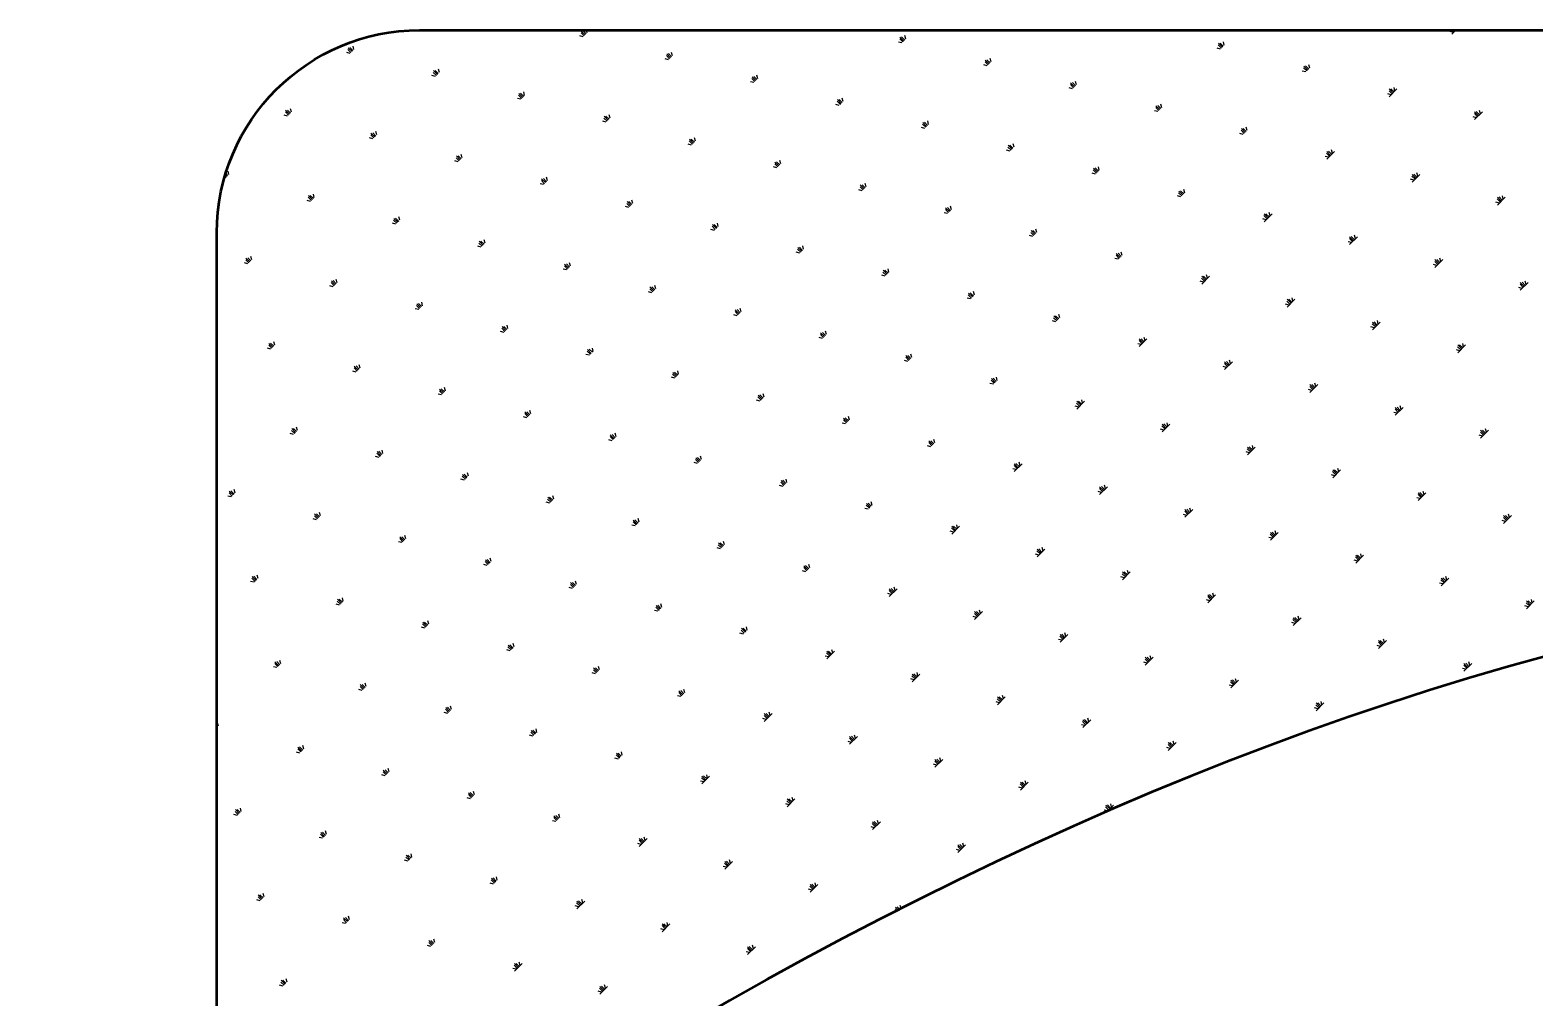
# Model space of a CAD drawing. Extents: x 54907 to 703237, y -798661 to -546661.
# Drawn here: x 248699 to 250308, y -549851 to -548815 of the extents above; entities that cross this region are included whole.
import ezdxf

# ---------------------------------------------------------------- set-up
doc = ezdxf.new("R2010")
doc.units = 0
doc.header["$LTSCALE"] = 1000
doc.header["$MEASUREMENT"] = 0
doc.layers.add('PUB_TITLE', color=4, linetype='Continuous')

msp = doc.modelspace()

# ---------------------------------------------------------------- linework, layer by layer
at = {"layer": 'PUB_TITLE', "color": 4}
for p, q in [((249290.1, -548822.7), (249286.4, -548821.7)), ((249291.1, -548821.7), (249287.8, -548818.3)), ((249292.2, -548820.6), (249288, -548816.5)), ((249293.2, -548819.6), (249289.9, -548816.2)), ((249294.3, -548818.5), (249293.4, -548815.5)), ((249632.8, -548827.2), (249628.7, -548823)), ((249633.9, -548826.1), (249630.5, -548822.8)), ((249634.9, -548825.1), (249633.9, -548821.4)), ((250220.8, -548817.9), (250217.1, -548816.9)), ((250218.7, -548820), (250223.2, -548815.5)), ((250221.8, -548816.9), (250220.5, -548815.5)), ((250222.9, -548815.8), (250222.5, -548815.5)), ((249041.7, -548839.6), (249038.4, -548836.2)), ((249042.8, -548838.5), (249038.6, -548834.4)), ((249043.8, -548837.5), (249040.5, -548834.1)), ((249044.9, -548836.4), (249043.9, -548832.8)), ((249385.5, -548843), (249384.6, -548839.3)), ((249630.7, -548829.3), (249627.1, -548828.3)), ((249631.8, -548828.2), (249628.5, -548824.9)), ((249971.4, -548835.8), (249967.8, -548834.8)), ((249972.5, -548834.8), (249969.1, -548831.4)), ((249973.5, -548833.7), (249969.3, -548829.6)), ((249974.5, -548832.7), (249971.2, -548829.4)), ((249975.6, -548831.6), (249974.6, -548828)), ((249040.7, -548840.6), (249037.1, -548839.6)), ((249381.4, -548847.2), (249377.7, -548846.2)), ((249382.4, -548846.1), (249379.1, -548842.8)), ((249383.5, -548845.1), (249379.3, -548840.9)), ((249384.5, -548844), (249381.2, -548840.7)), ((249722, -548853.7), (249718.4, -548852.8)), ((249723.1, -548852.7), (249719.7, -548849.3)), ((249724.1, -548851.6), (249719.9, -548847.5)), ((249725.2, -548850.6), (249721.8, -548847.3)), ((249726.2, -548849.6), (249725.2, -548845.9)), ((250064.8, -548858.2), (250060.6, -548854)), ((250065.8, -548857.2), (250062.5, -548853.8)), ((250066.9, -548856.1), (250065.9, -548852.5)), ((249132, -548865.1), (249128.3, -548864.1)), ((249133, -548864), (249129.7, -548860.7)), ((249134.1, -548863), (249129.9, -548858.8)), ((249135.1, -548861.9), (249131.8, -548858.6)), ((249136.2, -548860.9), (249135.2, -548857.3)), ((249472.6, -548871.6), (249469, -548870.7)), ((249473.7, -548870.6), (249470.3, -548867.2)), ((249474.7, -548869.5), (249470.6, -548865.4)), ((249475.8, -548868.5), (249472.4, -548865.2)), ((249476.8, -548867.5), (249475.8, -548863.8)), ((249816.4, -548875.1), (249813.1, -548871.7)), ((249817.5, -548874), (249816.5, -548870.4)), ((250062.7, -548860.3), (250059, -548859.3)), ((250063.7, -548859.2), (250060.4, -548855.9)), ((249224.3, -548888.5), (249221, -548885.2)), ((249225.4, -548887.5), (249221.2, -548883.3)), ((249226.4, -548886.4), (249223.1, -548883.1)), ((249227.4, -548885.4), (249226.5, -548881.7)), ((249813.3, -548878.2), (249809.7, -548877.2)), ((249814.4, -548877.1), (249811, -548873.8)), ((249815.4, -548876.1), (249811.2, -548871.9)), ((250154, -548884.7), (250150.3, -548883.8)), ((250155, -548883.7), (250151.7, -548880.4)), ((250156.1, -548882.7), (250151.9, -548878.5)), ((250151.9, -548886.8), (250160.2, -548878.5)), ((250157.1, -548881.6), (250153.8, -548878.3)), ((250158.1, -548880.6), (250157.2, -548876.9)), ((248974.9, -548906.4), (248971.6, -548903.1)), ((248976, -548905.4), (248971.8, -548901.2)), ((248977, -548904.3), (248973.7, -548901)), ((248978.1, -548903.3), (248977.1, -548899.6)), ((249223.3, -548889.5), (249219.6, -548888.6)), ((249563.9, -548896.1), (249560.3, -548895.1)), ((249565, -548895), (249561.6, -548891.7)), ((249566, -548894), (249561.8, -548889.8)), ((249567.1, -548893), (249563.7, -548889.6)), ((249568.1, -548891.9), (249567.1, -548888.3)), ((249904.6, -548902.6), (249900.9, -548901.7)), ((249905.6, -548901.6), (249902.3, -548898.3)), ((249906.7, -548900.6), (249902.5, -548896.4)), ((249907.7, -548899.5), (249904.4, -548896.2)), ((249908.8, -548898.5), (249907.8, -548894.8)), ((250247.3, -548907.1), (250243.2, -548902.9)), ((250243.2, -548911.3), (250251.5, -548902.9)), ((250248.4, -548906.1), (250245, -548902.7)), ((250249.4, -548905), (250248.4, -548901.4)), ((248973.9, -548907.4), (248970.2, -548906.5)), ((249314.5, -548914), (249310.9, -548913)), ((249315.6, -548913), (249312.2, -548909.6)), ((249316.6, -548911.9), (249312.5, -548907.7)), ((249317.7, -548910.9), (249314.3, -548907.5)), ((249318.7, -548909.8), (249317.7, -548906.2)), ((249655.2, -548920.6), (249651.6, -548919.6)), ((249656.3, -548919.5), (249652.9, -548916.2)), ((249657.3, -548918.5), (249653.1, -548914.3)), ((249658.3, -548917.4), (249655, -548914.1)), ((249659.4, -548916.4), (249658.4, -548912.7)), ((250000, -548922.9), (249999.1, -548919.3)), ((250245.2, -548909.2), (250241.6, -548908.2)), ((250246.3, -548908.2), (250243, -548904.8)), ((249065.2, -548931.9), (249061.5, -548930.9)), ((249066.2, -548930.9), (249062.9, -548927.5)), ((249067.3, -548929.8), (249063.1, -548925.6)), ((249068.3, -548928.8), (249065, -548925.4)), ((249069.3, -548927.7), (249068.4, -548924.1)), ((249406.9, -548937.4), (249403.5, -548934.1)), ((249407.9, -548936.4), (249403.7, -548932.2)), ((249409, -548935.3), (249405.6, -548932)), ((249410, -548934.3), (249409, -548930.6)), ((249995.9, -548927.1), (249992.2, -548926.1)), ((249996.9, -548926.1), (249993.6, -548922.7)), ((249998, -548925), (249993.8, -548920.8)), ((249999, -548924), (249995.7, -548920.6)), ((249157.5, -548955.3), (249154.1, -548952)), ((249158.5, -548954.3), (249154.4, -548950.1)), ((249159.6, -548953.2), (249156.2, -548949.9)), ((249160.6, -548952.2), (249159.6, -548948.5)), ((249405.8, -548938.5), (249402.2, -548937.5)), ((249746.5, -548945), (249742.8, -548944)), ((249747.5, -548944), (249744.2, -548940.6)), ((249748.6, -548942.9), (249744.4, -548938.7)), ((249749.6, -548941.9), (249746.3, -548938.5)), ((249750.7, -548940.8), (249749.7, -548937.2)), ((250087.1, -548951.6), (250083.5, -548950.6)), ((250088.2, -548950.5), (250084.9, -548947.2)), ((250089.2, -548949.5), (250085.1, -548945.3)), ((250085.1, -548953.7), (250093.4, -548945.3)), ((250090.3, -548948.4), (250086.9, -548945.1)), ((250091.3, -548947.4), (250090.3, -548943.7)), ((248911.2, -548970.1), (248910.3, -548966.4)), ((249156.4, -548956.4), (249152.8, -548955.4)), ((249497.1, -548962.9), (249493.5, -548961.9)), ((249498.1, -548961.9), (249494.8, -548958.5)), ((249499.2, -548960.8), (249495, -548956.7)), ((249500.2, -548959.8), (249496.9, -548956.4)), ((249501.3, -548958.7), (249500.3, -548955.1)), ((249838.8, -548968.4), (249835.5, -548965.1)), ((249839.9, -548967.4), (249835.7, -548963.2)), ((249840.9, -548966.3), (249837.6, -548963)), ((249841.9, -548965.3), (249841, -548961.6)), ((250182.6, -548971.8), (250181.6, -548968.2)), ((248907.1, -548974.3), (248906.2, -548974)), ((248908.1, -548973.2), (248906.8, -548971.9)), ((248909.2, -548972.2), (248907.3, -548970.3)), ((248910.2, -548971.1), (248907.8, -548968.7)), ((249247.7, -548980.8), (249244.1, -548979.8)), ((249248.8, -548979.8), (249245.4, -548976.4)), ((249249.8, -548978.7), (249245.6, -548974.6)), ((249250.9, -548977.7), (249247.5, -548974.3)), ((249251.9, -548976.6), (249250.9, -548973)), ((249589.4, -548986.3), (249586.1, -548983)), ((249590.5, -548985.3), (249586.3, -548981.1)), ((249591.5, -548984.2), (249588.2, -548980.9)), ((249592.6, -548983.2), (249591.6, -548979.5)), ((249837.8, -548969.5), (249834.1, -548968.5)), ((250178.4, -548976), (250174.8, -548975)), ((250179.5, -548975), (250176.1, -548971.6)), ((250180.5, -548973.9), (250176.3, -548969.8)), ((250176.3, -548978.1), (250184.7, -548969.8)), ((250181.6, -548972.9), (250178.2, -548969.5)), ((248998.3, -548998.7), (248994.7, -548997.7)), ((248999.4, -548997.7), (248996, -548994.3)), ((249000.4, -548996.6), (248996.3, -548992.5)), ((249001.5, -548995.6), (248998.1, -548992.3)), ((249002.5, -548994.5), (249001.5, -548990.9)), ((249341.1, -549003.2), (249336.9, -548999)), ((249342.1, -549002.1), (249338.8, -548998.8)), ((249343.2, -549001.1), (249342.2, -548997.5)), ((249588.4, -548987.4), (249584.7, -548986.4)), ((249929, -548993.9), (249925.4, -548992.9)), ((249930.1, -548992.9), (249926.7, -548989.5)), ((249931.1, -548991.8), (249927, -548987.7)), ((249932.2, -548990.8), (249928.8, -548987.5)), ((249933.2, -548989.8), (249932.2, -548986.1)), ((250269.7, -549000.5), (250266.1, -548999.5)), ((250270.8, -548999.4), (250267.4, -548996.1)), ((250271.8, -548998.4), (250267.6, -548994.2)), ((250267.6, -549002.6), (250276, -548994.2)), ((250272.8, -548997.3), (250269.5, -548994)), ((250273.9, -548996.3), (250272.9, -548992.7)), ((249093.8, -549019), (249092.8, -549015.4)), ((249339, -549005.3), (249335.4, -549004.3)), ((249340, -549004.2), (249336.7, -549000.9)), ((249679.7, -549011.8), (249676, -549010.9)), ((249680.7, -549010.8), (249677.4, -549007.4)), ((249681.8, -549009.7), (249677.6, -549005.6)), ((249682.8, -549008.7), (249679.5, -549005.4)), ((249683.8, -549007.7), (249682.9, -549004)), ((250021.4, -549017.3), (250018, -549014)), ((250022.4, -549016.3), (250018.2, -549012.1)), ((250018.2, -549020.5), (250026.6, -549012.1)), ((250023.5, -549015.3), (250020.1, -549011.9)), ((250024.5, -549014.2), (250023.5, -549010.6)), ((249089.6, -549023.2), (249086, -549022.2)), ((249090.7, -549022.1), (249087.3, -549018.8)), ((249091.7, -549021.1), (249087.5, -549016.9)), ((249092.8, -549020.1), (249089.4, -549016.7)), ((249430.3, -549029.7), (249426.6, -549028.8)), ((249431.3, -549028.7), (249428, -549025.4)), ((249432.4, -549027.6), (249428.2, -549023.5)), ((249433.4, -549026.6), (249430.1, -549023.3)), ((249434.5, -549025.6), (249433.5, -549021.9)), ((249772, -549035.2), (249768.6, -549031.9)), ((249773, -549034.2), (249768.9, -549030)), ((249774.1, -549033.2), (249770.7, -549029.8)), ((249775.1, -549032.1), (249774.1, -549028.5)), ((250020.3, -549018.4), (250016.7, -549017.4)), ((249180.9, -549047.6), (249177.3, -549046.7)), ((249181.9, -549046.6), (249178.6, -549043.3)), ((249183, -549045.6), (249178.8, -549041.4)), ((249184, -549044.5), (249180.7, -549041.2)), ((249185.1, -549043.5), (249184.1, -549039.8)), ((249523.7, -549052.1), (249519.5, -549047.9)), ((249524.7, -549051.1), (249521.4, -549047.7)), ((249525.7, -549050), (249524.8, -549046.4)), ((249770.9, -549036.3), (249767.3, -549035.3)), ((250111.6, -549042.8), (250108, -549041.9)), ((250112.7, -549041.8), (250109.3, -549038.5)), ((250113.7, -549040.8), (250109.5, -549036.6)), ((250109.5, -549044.9), (250117.9, -549036.6)), ((250114.7, -549039.7), (250111.4, -549036.4)), ((250115.8, -549038.7), (250114.8, -549035)), ((248931.5, -549065.5), (248927.9, -549064.6)), ((248932.6, -549064.5), (248929.2, -549061.2)), ((248933.6, -549063.5), (248929.4, -549059.3)), ((248934.7, -549062.4), (248931.3, -549059.1)), ((248935.7, -549061.4), (248934.7, -549057.7)), ((249276.4, -549067.9), (249275.4, -549064.3)), ((249521.6, -549054.2), (249517.9, -549053.2)), ((249522.6, -549053.2), (249519.3, -549049.8)), ((249862.2, -549060.7), (249858.6, -549059.8)), ((249863.3, -549059.7), (249859.9, -549056.4)), ((249864.3, -549058.7), (249860.1, -549054.5)), ((249865.4, -549057.6), (249862, -549054.3)), ((249866.4, -549056.6), (249865.4, -549052.9)), ((250203.9, -549066.3), (250200.6, -549062.9)), ((250205, -549065.2), (250200.8, -549061)), ((250200.8, -549069.4), (250209.2, -549061)), ((250206, -549064.2), (250202.7, -549060.8)), ((250207.1, -549063.1), (250206.1, -549059.5)), ((249272.2, -549072.1), (249268.5, -549071.1)), ((249273.2, -549071.1), (249269.9, -549067.7)), ((249274.3, -549070), (249270.1, -549065.8)), ((249275.3, -549069), (249272, -549065.6)), ((249612.8, -549078.7), (249609.2, -549077.7)), ((249613.9, -549077.6), (249610.5, -549074.3)), ((249614.9, -549076.6), (249610.8, -549072.4)), ((249616, -549075.5), (249612.6, -549072.2)), ((249617, -549074.5), (249616, -549070.8)), ((249954.5, -549084.2), (249951.2, -549080.8)), ((249955.6, -549083.1), (249951.4, -549078.9)), ((249951.4, -549087.3), (249959.8, -549078.9)), ((249956.6, -549082.1), (249953.3, -549078.7)), ((249957.7, -549081), (249956.7, -549077.4)), ((250202.9, -549067.3), (250199.2, -549066.3)), ((249022.8, -549090), (249019.1, -549089)), ((249023.8, -549089), (249020.5, -549085.6)), ((249024.9, -549087.9), (249020.7, -549083.7)), ((249025.9, -549086.9), (249022.6, -549083.5)), ((249027, -549085.8), (249026, -549082.2)), ((249363.5, -549096.6), (249359.8, -549095.6)), ((249364.5, -549095.5), (249361.2, -549092.2)), ((249365.6, -549094.5), (249361.4, -549090.3)), ((249366.6, -549093.4), (249363.3, -549090.1)), ((249367.6, -549092.4), (249366.7, -549088.7)), ((249706.2, -549101), (249702, -549096.8)), ((249707.3, -549100), (249703.9, -549096.6)), ((249708.3, -549098.9), (249707.3, -549095.3)), ((249953.5, -549085.2), (249949.9, -549084.2)), ((250294.2, -549091.8), (250290.5, -549090.8)), ((250295.2, -549090.7), (250291.9, -549087.4)), ((250296.3, -549089.7), (250292.1, -549085.5)), ((250292.1, -549093.8), (250300.4, -549085.5)), ((250297.3, -549088.6), (250294, -549085.3)), ((250298.3, -549087.6), (250297.4, -549083.9)), ((249115.1, -549113.4), (249111.8, -549110.1)), ((249116.2, -549112.4), (249112, -549108.2)), ((249117.2, -549111.3), (249113.9, -549108)), ((249118.3, -549110.3), (249117.3, -549106.6)), ((249704.1, -549103.1), (249700.5, -549102.1)), ((249705.2, -549102.1), (249701.8, -549098.7)), ((250044.8, -549109.7), (250041.1, -549108.7)), ((250045.8, -549108.6), (250042.5, -549105.3)), ((250046.9, -549107.6), (250042.7, -549103.4)), ((250042.7, -549111.8), (250051, -549103.4)), ((250047.9, -549106.5), (250044.6, -549103.2)), ((250049, -549105.5), (250048, -549101.8)), ((249114.1, -549114.5), (249110.4, -549113.5)), ((249454.7, -549121), (249451.1, -549120)), ((249455.8, -549120), (249452.4, -549116.6)), ((249456.8, -549118.9), (249452.7, -549114.8)), ((249457.9, -549117.9), (249454.5, -549114.5)), ((249458.9, -549116.8), (249457.9, -549113.2)), ((249795.4, -549127.6), (249791.8, -549126.6)), ((249796.4, -549126.5), (249793.1, -549123.2)), ((249797.5, -549125.5), (249793.3, -549121.3)), ((249798.5, -549124.4), (249795.2, -549121.1)), ((249799.6, -549123.4), (249798.6, -549119.7)), ((250138.2, -549132), (250134, -549127.9)), ((250134, -549136.2), (250142.3, -549127.9)), ((250139.2, -549131), (250135.9, -549127.7)), ((250140.2, -549129.9), (250139.3, -549126.3)), ((249205.4, -549138.9), (249201.7, -549137.9)), ((249206.4, -549137.9), (249203.1, -549134.5)), ((249207.4, -549136.8), (249203.3, -549132.7)), ((249208.5, -549135.8), (249205.2, -549132.4)), ((249209.5, -549134.7), (249208.6, -549131.1)), ((249546, -549145.5), (249542.4, -549144.5)), ((249547.1, -549144.4), (249543.7, -549141.1)), ((249548.1, -549143.4), (249543.9, -549139.2)), ((249549.2, -549142.3), (249545.8, -549139)), ((249550.2, -549141.3), (249549.2, -549137.6)), ((249890.9, -549147.9), (249889.9, -549144.2)), ((250136.1, -549134.1), (250132.4, -549133.1)), ((250137.1, -549133.1), (250133.8, -549129.7)), ((248956, -549156.8), (248952.3, -549155.8)), ((248957, -549155.8), (248953.7, -549152.4)), ((248958.1, -549154.7), (248953.9, -549150.6)), ((248959.1, -549153.7), (248955.8, -549150.4)), ((248960.2, -549152.6), (248959.2, -549149)), ((249297.7, -549162.3), (249294.3, -549159)), ((249298.7, -549161.3), (249294.6, -549157.1)), ((249299.8, -549160.2), (249296.4, -549156.9)), ((249300.8, -549159.2), (249299.8, -549155.6)), ((249886.7, -549152), (249883, -549151)), ((249887.7, -549151), (249884.4, -549147.6)), ((249888.8, -549149.9), (249884.6, -549145.8)), ((249884.6, -549154.1), (249892.9, -549145.8)), ((249889.8, -549148.9), (249886.5, -549145.6)), ((250227.3, -549158.6), (250223.7, -549157.6)), ((250228.4, -549157.5), (250225, -549154.2)), ((250229.4, -549156.5), (250225.3, -549152.3)), ((250225.3, -549160.7), (250233.6, -549152.3)), ((250230.5, -549155.4), (250227.1, -549152.1)), ((250231.5, -549154.4), (250230.5, -549150.8)), ((249048.3, -549180.2), (249045, -549176.9)), ((249049.3, -549179.2), (249045.2, -549175)), ((249050.4, -549178.2), (249047.1, -549174.8)), ((249051.4, -549177.1), (249050.5, -549173.5)), ((249296.6, -549163.4), (249293, -549162.4)), ((249637.3, -549169.9), (249633.7, -549169)), ((249638.3, -549168.9), (249635, -549165.5)), ((249639.4, -549167.8), (249635.2, -549163.7)), ((249640.4, -549166.8), (249637.1, -549163.5)), ((249641.5, -549165.8), (249640.5, -549162.1)), ((249978, -549176.5), (249974.3, -549175.5)), ((249979, -549175.4), (249975.7, -549172.1)), ((249980.1, -549174.4), (249975.9, -549170.2)), ((249975.9, -549178.6), (249984.2, -549170.2)), ((249981.1, -549173.4), (249977.8, -549170)), ((249982.1, -549172.3), (249981.2, -549168.7)), ((249047.3, -549181.3), (249043.6, -549180.3)), ((249387.9, -549187.8), (249384.3, -549186.9)), ((249389, -549186.8), (249385.6, -549183.5)), ((249390, -549185.7), (249385.8, -549181.6)), ((249391.1, -549184.7), (249387.7, -549181.4)), ((249392.1, -549183.7), (249391.1, -549180)), ((249728.6, -549194.4), (249724.9, -549193.4)), ((249729.6, -549193.3), (249726.3, -549190)), ((249730.7, -549192.3), (249726.5, -549188.1)), ((249731.7, -549191.3), (249728.4, -549187.9)), ((249732.8, -549190.2), (249731.8, -549186.6)), ((250073.4, -549196.8), (250072.4, -549193.1)), ((249138.5, -549205.7), (249134.9, -549204.8)), ((249139.6, -549204.7), (249136.2, -549201.4)), ((249140.6, -549203.7), (249136.5, -549199.5)), ((249141.7, -549202.6), (249138.3, -549199.3)), ((249142.7, -549201.6), (249141.7, -549197.9)), ((249480.2, -549211.3), (249476.9, -549207.9)), ((249481.3, -549210.2), (249477.1, -549206)), ((249482.3, -549209.2), (249479, -549205.8)), ((249483.4, -549208.1), (249482.4, -549204.5)), ((250069.2, -549200.9), (250065.6, -549200)), ((250070.3, -549199.9), (250066.9, -549196.6)), ((250071.3, -549198.9), (250067.2, -549194.7)), ((250067.2, -549203), (250075.5, -549194.7)), ((250072.4, -549197.8), (250069, -549194.5)), ((249231.9, -549228.1), (249227.7, -549223.9)), ((249233, -549227.1), (249229.6, -549223.7)), ((249234, -549226), (249233, -549222.4)), ((249479.2, -549212.3), (249475.5, -549211.3)), ((249819.9, -549218.8), (249816.2, -549217.9)), ((249820.9, -549217.8), (249817.6, -549214.5)), ((249822, -549216.8), (249817.8, -549212.6)), ((249817.8, -549220.9), (249826.1, -549212.6)), ((249823, -549215.7), (249819.7, -549212.4)), ((249824, -549214.7), (249823.1, -549211)), ((250160.5, -549225.4), (250156.9, -549224.4)), ((250161.6, -549224.4), (250158.2, -549221)), ((250162.6, -549223.3), (250158.4, -549219.1)), ((250158.4, -549227.5), (250166.8, -549219.1)), ((250163.7, -549222.3), (250160.3, -549218.9)), ((250164.7, -549221.2), (250163.7, -549217.6)), ((248982.5, -549246), (248978.3, -549241.8)), ((248983.6, -549245), (248980.2, -549241.6)), ((248984.6, -549243.9), (248983.6, -549240.3)), ((249229.8, -549230.2), (249226.2, -549229.2)), ((249230.9, -549229.2), (249227.5, -549225.8)), ((249570.5, -549236.8), (249566.8, -549235.8)), ((249571.5, -549235.7), (249568.2, -549232.4)), ((249572.6, -549234.7), (249568.4, -549230.5)), ((249573.6, -549233.6), (249570.3, -549230.3)), ((249574.7, -549232.6), (249573.7, -549228.9)), ((249912.2, -549242.3), (249908.8, -549238.9)), ((249913.2, -549241.2), (249909.1, -549237)), ((249909.1, -549245.4), (249917.4, -549237)), ((249914.3, -549240.2), (249910.9, -549236.8)), ((249915.3, -549239.1), (249914.3, -549235.5)), ((248980.4, -549248.1), (248976.8, -549247.1)), ((248981.5, -549247.1), (248978.1, -549243.7)), ((249321.1, -549254.7), (249317.4, -549253.7)), ((249322.1, -549253.6), (249318.8, -549250.3)), ((249323.2, -549252.6), (249319, -549248.4)), ((249324.2, -549251.5), (249320.9, -549248.2)), ((249325.3, -549250.5), (249324.3, -549246.8)), ((249662.8, -549260.2), (249659.5, -549256.8)), ((249663.8, -549259.1), (249659.7, -549254.9)), ((249664.9, -549258.1), (249661.6, -549254.7)), ((249665.9, -549257), (249665, -549253.4)), ((249911.1, -549243.3), (249907.5, -549242.3)), ((250251.8, -549249.9), (250248.2, -549248.9)), ((250252.8, -549248.8), (250249.5, -549245.5)), ((250253.9, -549247.8), (250249.7, -549243.6)), ((250249.7, -549252), (250258.1, -549243.6)), ((250254.9, -549246.7), (250251.6, -549243.4)), ((250256, -549245.7), (250255, -549242)), ((249071.7, -549272.6), (249068.1, -549271.6)), ((249072.8, -549271.5), (249069.4, -549268.2)), ((249073.8, -549270.5), (249069.6, -549266.3)), ((249074.8, -549269.4), (249071.5, -549266.1)), ((249075.9, -549268.4), (249074.9, -549264.7)), ((249414.5, -549277), (249410.3, -549272.9)), ((249415.5, -549276), (249412.2, -549272.6)), ((249416.6, -549274.9), (249415.6, -549271.3)), ((249661.8, -549261.2), (249658.1, -549260.2)), ((250002.4, -549267.8), (249998.8, -549266.8)), ((250003.5, -549266.7), (250000.1, -549263.4)), ((250004.5, -549265.7), (250000.3, -549261.5)), ((250000.3, -549269.9), (250008.7, -549261.5)), ((250005.6, -549264.6), (250002.2, -549261.3)), ((250006.6, -549263.6), (250005.6, -549259.9)), ((249167.2, -549292.8), (249166.2, -549289.2)), ((249412.4, -549279.1), (249408.7, -549278.1)), ((249413.4, -549278.1), (249410.1, -549274.7)), ((249753, -549285.7), (249749.4, -549284.7)), ((249754.1, -549284.6), (249750.7, -549281.3)), ((249755.1, -549283.6), (249751, -549279.4)), ((249751, -549287.8), (249759.3, -549279.4)), ((249756.2, -549282.5), (249752.8, -549279.2)), ((249757.2, -549281.5), (249756.2, -549277.8)), ((250094.7, -549291.2), (250091.4, -549287.8)), ((250095.8, -549290.1), (250091.6, -549286)), ((250091.6, -549294.3), (250100, -549286)), ((250096.8, -549289.1), (250093.5, -549285.8)), ((250097.9, -549288), (250096.9, -549284.4)), ((249163, -549297), (249159.3, -549296)), ((249164, -549296), (249160.7, -549292.6)), ((249165.1, -549294.9), (249160.9, -549290.8)), ((249166.1, -549293.9), (249162.8, -549290.5)), ((249503.7, -549303.6), (249500, -549302.6)), ((249504.7, -549302.5), (249501.4, -549299.2)), ((249505.7, -549301.5), (249501.6, -549297.3)), ((249506.8, -549300.4), (249503.4, -549297.1)), ((249507.8, -549299.4), (249506.9, -549295.7)), ((249845.4, -549309.1), (249842, -549305.7)), ((249846.4, -549308), (249842.2, -549303.9)), ((249842.2, -549312.2), (249850.6, -549303.9)), ((249847.5, -549307), (249844.1, -549303.7)), ((249848.5, -549306), (249847.5, -549302.3)), ((250093.7, -549292.2), (250090.1, -549291.2)), ((248913.6, -549314.9), (248910, -549313.9)), ((248914.7, -549313.9), (248911.3, -549310.5)), ((248915.7, -549312.8), (248911.5, -549308.7)), ((248916.7, -549311.8), (248913.4, -549308.5)), ((248917.8, -549310.8), (248916.8, -549307.1)), ((249254.3, -549321.5), (249250.6, -549320.5)), ((249255.3, -549320.4), (249252, -549317.1)), ((249256.4, -549319.4), (249252.2, -549315.2)), ((249257.4, -549318.3), (249254.1, -549315)), ((249258.5, -549317.3), (249257.5, -549313.7)), ((249597, -549325.9), (249592.9, -549321.8)), ((249598.1, -549324.9), (249594.7, -549321.6)), ((249599.1, -549323.9), (249598.1, -549320.2)), ((249844.3, -549310.1), (249840.7, -549309.2)), ((250185, -549316.7), (250181.3, -549315.7)), ((250186, -549315.6), (250182.7, -549312.3)), ((250187.1, -549314.6), (250182.9, -549310.4)), ((250182.9, -549318.8), (250191.2, -549310.4)), ((250188.1, -549313.6), (250184.8, -549310.2)), ((250189.2, -549312.5), (250188.2, -549308.9)), ((249005.9, -549338.3), (249002.6, -549335)), ((249007, -549337.3), (249002.8, -549333.1)), ((249008, -549336.3), (249004.7, -549332.9)), ((249009.1, -549335.2), (249008.1, -549331.6)), ((249349.7, -549341.8), (249348.8, -549338.1)), ((249594.9, -549328), (249591.3, -549327.1)), ((249596, -549327), (249592.6, -549323.6)), ((249935.6, -549334.6), (249931.9, -549333.6)), ((249936.6, -549333.5), (249933.3, -549330.2)), ((249937.7, -549332.5), (249933.5, -549328.3)), ((249933.5, -549336.7), (249941.9, -549328.3)), ((249938.7, -549331.5), (249935.4, -549328.1)), ((249939.8, -549330.4), (249938.8, -549326.8)), ((250277.3, -549340.1), (250274, -549336.8)), ((250278.4, -549339.1), (250274.2, -549334.9)), ((250274.2, -549343.2), (250282.5, -549334.9)), ((250279.4, -549338), (250276.1, -549334.7)), ((250280.4, -549337), (250279.5, -549333.3)), ((249004.9, -549339.4), (249001.2, -549338.4)), ((249345.6, -549345.9), (249341.9, -549345)), ((249346.6, -549344.9), (249343.3, -549341.6)), ((249347.6, -549343.9), (249343.5, -549339.7)), ((249348.7, -549342.8), (249345.3, -549339.5)), ((249686.2, -549352.5), (249682.6, -549351.5)), ((249687.3, -549351.4), (249683.9, -549348.1)), ((249688.3, -549350.4), (249684.1, -549346.2)), ((249684.1, -549354.6), (249692.5, -549346.2)), ((249689.4, -549349.4), (249686, -549346)), ((249690.4, -549348.3), (249689.4, -549344.7)), ((250029, -549357), (250024.8, -549352.8)), ((250024.8, -549361.1), (250033.1, -549352.8)), ((250030, -549355.9), (250026.7, -549352.6)), ((250031.1, -549354.9), (250030.1, -549351.2)), ((250276.3, -549341.1), (250272.6, -549340.2)), ((249096.2, -549363.8), (249092.5, -549362.9)), ((249097.2, -549362.8), (249093.9, -549359.5)), ((249098.3, -549361.8), (249094.1, -549357.6)), ((249099.3, -549360.7), (249096, -549357.4)), ((249100.4, -549359.7), (249099.4, -549356)), ((249436.8, -549370.4), (249433.2, -549369.4)), ((249437.9, -549369.4), (249434.5, -549366)), ((249438.9, -549368.3), (249434.7, -549364.1)), ((249440, -549367.3), (249436.6, -549363.9)), ((249441, -549366.2), (249440, -549362.6)), ((249780.6, -549373.8), (249777.3, -549370.5)), ((249781.7, -549372.8), (249780.7, -549369.1)), ((250026.9, -549359), (250023.2, -549358.1)), ((250027.9, -549358), (250024.6, -549354.7)), ((249188.5, -549387.3), (249185.2, -549383.9)), ((249189.5, -549386.2), (249185.4, -549382)), ((249190.6, -549385.2), (249187.2, -549381.8)), ((249191.6, -549384.1), (249190.7, -549380.5)), ((249777.5, -549377), (249773.8, -549376)), ((249778.5, -549375.9), (249775.2, -549372.6)), ((249779.6, -549374.9), (249775.4, -549370.7)), ((249775.4, -549379), (249783.8, -549370.7)), ((250118.2, -549383.5), (250114.5, -549382.5)), ((250119.2, -549382.5), (250115.9, -549379.1)), ((250120.2, -549381.4), (250116.1, -549377.2)), ((250116.1, -549385.6), (250124.4, -549377.2)), ((250121.3, -549380.4), (250118, -549377)), ((250122.3, -549379.3), (250121.4, -549375.7)), ((248939.1, -549405.2), (248935.8, -549401.8)), ((248940.2, -549404.1), (248936, -549399.9)), ((248941.2, -549403.1), (248937.9, -549399.7)), ((248942.3, -549402), (248941.3, -549398.4)), ((249187.5, -549388.3), (249183.8, -549387.3)), ((249528.1, -549394.9), (249524.5, -549393.9)), ((249529.2, -549393.8), (249525.8, -549390.5)), ((249530.2, -549392.8), (249526, -549388.6)), ((249531.2, -549391.7), (249527.9, -549388.4)), ((249532.3, -549390.7), (249531.3, -549387)), ((249868.8, -549401.4), (249865.1, -549400.4)), ((249869.8, -549400.4), (249866.5, -549397)), ((249870.9, -549399.3), (249866.7, -549395.1)), ((249866.7, -549403.5), (249875, -549395.1)), ((249871.9, -549398.3), (249868.6, -549394.9)), ((249873, -549397.2), (249872, -549393.6)), ((250211.5, -549405.9), (250207.4, -549401.7)), ((250207.4, -549410.1), (250215.7, -549401.7)), ((250212.6, -549404.8), (250209.2, -549401.5)), ((250213.6, -549403.8), (250212.6, -549400.1)), ((248938.1, -549406.2), (248934.4, -549405.2)), ((249278.7, -549412.8), (249275.1, -549411.8)), ((249279.8, -549411.7), (249276.4, -549408.4)), ((249280.8, -549410.7), (249276.6, -549406.5)), ((249281.9, -549409.6), (249278.5, -549406.3)), ((249282.9, -549408.6), (249281.9, -549404.9)), ((249619.4, -549419.3), (249615.7, -549418.3)), ((249620.4, -549418.3), (249617.1, -549414.9)), ((249621.5, -549417.2), (249617.3, -549413.1)), ((249617.3, -549421.4), (249625.7, -549413.1)), ((249622.5, -549416.2), (249619.2, -549412.8)), ((249623.6, -549415.1), (249622.6, -549411.5)), ((249964.2, -549421.7), (249963.3, -549418)), ((250209.4, -549408), (250205.8, -549407)), ((250210.5, -549406.9), (250207.1, -549403.6)), ((249029.4, -549430.7), (249025.7, -549429.7)), ((249030.4, -549429.6), (249027.1, -549426.3)), ((249031.4, -549428.6), (249027.3, -549424.4)), ((249032.5, -549427.5), (249029.1, -549424.2)), ((249033.5, -549426.5), (249032.6, -549422.8)), ((249371.1, -549436.2), (249367.7, -549432.8)), ((249372.1, -549435.1), (249367.9, -549431)), ((249373.1, -549434.1), (249369.8, -549430.7)), ((249374.2, -549433), (249373.2, -549429.4)), ((249960.1, -549425.9), (249956.4, -549424.9)), ((249961.1, -549424.8), (249957.8, -549421.5)), ((249962.1, -549423.8), (249958, -549419.6)), ((249958, -549428), (249966.3, -549419.6)), ((249963.2, -549422.7), (249959.8, -549419.4)), ((250300.7, -549432.4), (250297.1, -549431.4)), ((250301.8, -549431.4), (250298.4, -549428)), ((250302.8, -549430.3), (250298.6, -549426.2)), ((250298.6, -549434.5), (250307, -549426.2)), ((250303.9, -549429.3), (250300.5, -549425.9)), ((250304.9, -549428.2), (250303.9, -549424.6)), ((249121.7, -549454.1), (249118.3, -549450.7)), ((249122.7, -549453), (249118.5, -549448.9)), ((249123.8, -549452), (249120.4, -549448.7)), ((249124.8, -549450.9), (249123.8, -549447.3)), ((249370, -549437.2), (249366.4, -549436.2)), ((249710.7, -549443.8), (249707, -549442.8)), ((249711.7, -549442.7), (249708.4, -549439.4)), ((249712.8, -549441.7), (249708.6, -549437.5)), ((249708.6, -549445.9), (249716.9, -549437.5)), ((249713.8, -549440.6), (249710.5, -549437.3)), ((249714.9, -549439.6), (249713.9, -549435.9)), ((250051.3, -549450.3), (250047.7, -549449.3)), ((250052.4, -549449.3), (250049, -549445.9)), ((250053.4, -549448.2), (250049.3, -549444.1)), ((250049.3, -549452.4), (250057.6, -549444.1)), ((250054.5, -549447.2), (250051.1, -549443.9)), ((250055.5, -549446.2), (250054.5, -549442.5)), ((249120.6, -549455.1), (249117, -549454.1)), ((249461.3, -549461.7), (249457.6, -549460.7)), ((249462.3, -549460.6), (249459, -549457.3)), ((249463.4, -549459.6), (249459.2, -549455.4)), ((249464.4, -549458.5), (249461.1, -549455.2)), ((249465.5, -549457.5), (249464.5, -549453.9)), ((249803, -549467.2), (249799.7, -549463.8)), ((249804, -549466.1), (249799.9, -549462)), ((249799.9, -549470.3), (249808.2, -549462)), ((249805.1, -549465.1), (249801.7, -549461.8)), ((249806.1, -549464.1), (249805.2, -549460.4)), ((250146.8, -549470.6), (250145.8, -549467)), ((249211.9, -549479.6), (249208.3, -549478.6)), ((249213, -549478.5), (249209.6, -549475.2)), ((249214, -549477.5), (249209.8, -549473.3)), ((249215, -549476.5), (249211.7, -549473.1)), ((249216.1, -549475.4), (249215.1, -549471.8)), ((249553.6, -549485.1), (249550.3, -549481.8)), ((249554.7, -549484), (249550.5, -549479.9)), ((249550.5, -549488.2), (249558.8, -549479.9)), ((249555.7, -549483), (249552.4, -549479.7)), ((249556.8, -549482), (249555.8, -549478.3)), ((249802, -549468.2), (249798.3, -549467.3)), ((250142.6, -549474.8), (250139, -549473.8)), ((250143.7, -549473.7), (250140.3, -549470.4)), ((250144.7, -549472.7), (250140.5, -549468.5)), ((250140.5, -549476.9), (250148.9, -549468.5)), ((250145.8, -549471.7), (250142.4, -549468.3)), ((248962.5, -549497.5), (248958.9, -549496.5)), ((248963.6, -549496.4), (248960.2, -549493.1)), ((248964.6, -549495.4), (248960.4, -549491.2)), ((248965.7, -549494.4), (248962.3, -549491)), ((248966.7, -549493.3), (248965.7, -549489.7)), ((249305.3, -549502), (249301.1, -549497.8)), ((249306.3, -549500.9), (249303, -549497.6)), ((249307.4, -549499.9), (249306.4, -549496.2)), ((249552.6, -549486.1), (249548.9, -549485.2)), ((249893.2, -549492.7), (249889.6, -549491.7)), ((249894.3, -549491.6), (249890.9, -549488.3)), ((249895.3, -549490.6), (249891.1, -549486.4)), ((249891.1, -549494.8), (249899.5, -549486.4)), ((249896.4, -549489.6), (249893, -549486.2)), ((249897.4, -549488.5), (249896.4, -549484.9)), ((250233.9, -549499.2), (250230.2, -549498.3)), ((250234.9, -549498.2), (250231.6, -549494.9)), ((250236, -549497.2), (250231.8, -549493)), ((250231.8, -549501.3), (250240.2, -549493)), ((250237, -549496.1), (250233.7, -549492.8)), ((250238.1, -549495.1), (250237.1, -549491.4)), ((249058, -549517.8), (249057, -549514.1)), ((249303.2, -549504), (249299.5, -549503.1)), ((249304.2, -549503), (249300.9, -549499.7)), ((249643.9, -549510.6), (249640.2, -549509.6)), ((249644.9, -549509.6), (249641.6, -549506.2)), ((249645.9, -549508.5), (249641.8, -549504.3)), ((249641.8, -549512.7), (249650.1, -549504.3)), ((249647, -549507.5), (249643.6, -549504.1)), ((249648, -549506.4), (249647.1, -549502.8)), ((249985.6, -549516.1), (249982.2, -549512.8)), ((249986.6, -549515.1), (249982.4, -549510.9)), ((249982.4, -549519.2), (249990.8, -549510.9)), ((249987.6, -549514), (249984.3, -549510.7)), ((249988.7, -549513), (249987.7, -549509.3)), ((249053.8, -549521.9), (249050.2, -549521)), ((249054.9, -549520.9), (249051.5, -549517.6)), ((249055.9, -549519.9), (249051.7, -549515.7)), ((249056.9, -549518.8), (249053.6, -549515.5)), ((249394.5, -549528.5), (249390.8, -549527.5)), ((249395.5, -549527.5), (249392.2, -549524.1)), ((249396.6, -549526.4), (249392.4, -549522.2)), ((249397.6, -549525.4), (249394.3, -549522)), ((249398.7, -549524.3), (249397.7, -549520.7)), ((249736.2, -549534), (249732.8, -549530.7)), ((249737.2, -549533), (249733, -549528.8)), ((249733, -549537.1), (249741.4, -549528.8)), ((249738.3, -549531.9), (249734.9, -549528.6)), ((249739.3, -549530.9), (249738.3, -549527.2)), ((249984.5, -549517.1), (249980.9, -549516.2)), ((249145.1, -549546.4), (249141.4, -549545.4)), ((249146.1, -549545.4), (249142.8, -549542)), ((249147.2, -549544.3), (249143, -549540.1)), ((249148.2, -549543.3), (249144.9, -549539.9)), ((249149.3, -549542.2), (249148.3, -549538.6)), ((249487.8, -549550.9), (249483.7, -549546.7)), ((249483.7, -549555), (249492, -549546.7)), ((249488.9, -549549.8), (249485.5, -549546.5)), ((249489.9, -549548.8), (249489, -549545.1)), ((249735.1, -549535.1), (249731.5, -549534.1)), ((250075.8, -549541.6), (250072.1, -549540.6)), ((250076.8, -549540.6), (250073.5, -549537.2)), ((250077.9, -549539.5), (250073.7, -549535.3)), ((250073.7, -549543.7), (250082.1, -549535.3)), ((250078.9, -549538.5), (250075.6, -549535.1)), ((250080, -549537.4), (250079, -549533.8)), ((248898.8, -549561.2), (248898.2, -549560.5)), ((248899.9, -549560.1), (248898.9, -549556.5)), ((249240.5, -549566.7), (249239.6, -549563)), ((249485.8, -549553), (249482.1, -549552)), ((249486.8, -549551.9), (249483.5, -549548.6)), ((249826.4, -549559.5), (249822.8, -549558.5)), ((249827.5, -549558.5), (249824.1, -549555.1)), ((249828.5, -549557.4), (249824.3, -549553.2)), ((249824.3, -549561.6), (249832.7, -549553.2)), ((249829.5, -549556.4), (249826.2, -549553)), ((249830.6, -549555.3), (249829.6, -549551.7)), ((249236.4, -549570.9), (249232.7, -549569.9)), ((249237.4, -549569.8), (249234.1, -549566.5)), ((249238.5, -549568.8), (249234.3, -549564.6)), ((249239.5, -549567.7), (249236.2, -549564.4)), ((249577, -549577.4), (249573.4, -549576.4)), ((249578.1, -549576.4), (249574.7, -549573)), ((249579.1, -549575.3), (249574.9, -549571.2)), ((249574.9, -549579.5), (249583.3, -549571.2)), ((249580.2, -549574.3), (249576.8, -549570.9)), ((249581.2, -549573.2), (249580.2, -549569.6)), ((249918.7, -549582.9), (249915.4, -549579.6)), ((249919.8, -549581.9), (249915.6, -549577.7)), ((249915.6, -549586.1), (249924, -549577.7)), ((249920.8, -549580.8), (249917.5, -549577.5)), ((249921.9, -549579.8), (249920.9, -549576.1)), ((248987, -549588.8), (248983.3, -549587.8)), ((248988, -549587.7), (248984.7, -549584.4)), ((248989.1, -549586.7), (248984.9, -549582.5)), ((248990.1, -549585.6), (248986.8, -549582.3)), ((248991.2, -549584.6), (248990.2, -549580.9)), ((249327.7, -549595.3), (249324, -549594.3)), ((249328.7, -549594.3), (249325.4, -549590.9)), ((249329.7, -549593.2), (249325.6, -549589.1)), ((249330.8, -549592.2), (249327.4, -549588.8)), ((249331.8, -549591.1), (249330.9, -549587.5)), ((249670.4, -549599.8), (249666.2, -549595.6)), ((249666.2, -549604), (249674.6, -549595.6)), ((249671.4, -549598.7), (249668.1, -549595.4)), ((249672.5, -549597.7), (249671.5, -549594)), ((249917.7, -549584), (249914, -549583)), ((249079.3, -549612.2), (249076, -549608.8)), ((249080.4, -549611.1), (249076.2, -549607)), ((249081.4, -549610.1), (249078.1, -549606.8)), ((249082.4, -549609), (249081.5, -549605.4)), ((249668.3, -549601.9), (249664.7, -549600.9)), ((249669.4, -549600.8), (249666, -549597.5)), ((249078.3, -549613.2), (249074.6, -549612.2)), ((249418.9, -549619.8), (249415.3, -549618.8)), ((249420, -549618.7), (249416.6, -549615.4)), ((249421, -549617.7), (249416.8, -549613.5)), ((249416.8, -549621.9), (249425.2, -549613.5)), ((249422.1, -549616.6), (249418.7, -549613.3)), ((249423.1, -549615.6), (249422.1, -549612)), ((249759.6, -549626.3), (249755.9, -549625.4)), ((249760.6, -549625.3), (249757.3, -549621.9)), ((249761.7, -549624.2), (249757.5, -549620.1)), ((249757.5, -549628.4), (249765.9, -549620.1)), ((249762.7, -549623.2), (249759.4, -549619.9)), ((249763.8, -549622.2), (249762.8, -549618.5)), ((249169.6, -549637.7), (249165.9, -549636.7)), ((249170.6, -549636.6), (249167.3, -549633.3)), ((249171.6, -549635.6), (249167.5, -549631.4)), ((249172.7, -549634.6), (249169.3, -549631.2)), ((249173.7, -549633.5), (249172.7, -549629.9)), ((249510.2, -549644.2), (249506.6, -549643.3)), ((249511.3, -549643.2), (249507.9, -549639.9)), ((249512.3, -549642.1), (249508.1, -549638)), ((249508.1, -549646.3), (249516.5, -549638)), ((249513.3, -549641.1), (249510, -549637.8)), ((249514.4, -549640.1), (249513.4, -549636.4)), ((249855.1, -549646.6), (249854.1, -549643)), ((248920.2, -549655.6), (248916.5, -549654.6)), ((248921.2, -549654.5), (248917.9, -549651.2)), ((248922.3, -549653.5), (248918.1, -549649.3)), ((248923.3, -549652.5), (248920, -549649.1)), ((248924.3, -549651.4), (248923.4, -549647.8)), ((249261.9, -549661.1), (249258.5, -549657.8)), ((249262.9, -549660.1), (249258.7, -549655.9)), ((249264, -549659), (249260.6, -549655.7)), ((249265, -549658), (249264, -549654.3)), ((249850.9, -549650.8), (249847.2, -549649.8)), ((249851.9, -549649.7), (249848.6, -549646.4)), ((249853, -549648.7), (249848.8, -549644.5)), ((249854, -549647.7), (249850.7, -549644.3)), ((249850.8, -549650.9), (249857.1, -549644.5)), ((249012.5, -549679), (249009.2, -549675.7)), ((249013.5, -549678), (249009.4, -549673.8)), ((249014.6, -549676.9), (249011.2, -549673.6)), ((249015.6, -549675.9), (249014.6, -549672.2)), ((249260.8, -549662.1), (249257.2, -549661.2)), ((249601.5, -549668.7), (249597.8, -549667.7)), ((249602.5, -549667.7), (249599.2, -549664.3)), ((249603.6, -549666.6), (249599.4, -549662.4)), ((249599.4, -549670.8), (249607.8, -549662.4)), ((249604.6, -549665.6), (249601.3, -549662.2)), ((249605.7, -549664.5), (249604.7, -549660.9)), ((249011.4, -549680), (249007.8, -549679.1)), ((249352.1, -549686.6), (249348.5, -549685.6)), ((249353.2, -549685.6), (249349.8, -549682.2)), ((249354.2, -549684.5), (249350, -549680.3)), ((249350, -549688.7), (249358.4, -549680.3)), ((249355.2, -549683.5), (249351.9, -549680.1)), ((249356.3, -549682.4), (249355.3, -549678.8)), ((249692.8, -549693.2), (249689.1, -549692.2)), ((249693.8, -549692.1), (249690.5, -549688.8)), ((249694.9, -549691.1), (249690.7, -549686.9)), ((249690.7, -549695.2), (249699, -549686.9)), ((249695.9, -549690), (249692.6, -549686.7)), ((249696.9, -549689), (249696, -549685.3)), ((249102.7, -549704.5), (249099.1, -549703.5)), ((249103.8, -549703.5), (249100.4, -549700.1)), ((249104.8, -549702.4), (249100.6, -549698.2)), ((249105.9, -549701.4), (249102.5, -549698)), ((249106.9, -549700.3), (249105.9, -549696.7)), ((249444.4, -549710), (249441.1, -549706.7)), ((249445.5, -549709), (249441.3, -549704.8)), ((249441.3, -549713.1), (249449.7, -549704.8)), ((249446.5, -549707.9), (249443.2, -549704.6)), ((249447.6, -549706.9), (249446.6, -549703.2)), ((249195.1, -549727.9), (249191.7, -549724.6)), ((249196.1, -549726.9), (249191.9, -549722.7)), ((249197.1, -549725.8), (249193.8, -549722.5)), ((249198.2, -549724.8), (249197.2, -549721.1)), ((249443.4, -549711.1), (249439.7, -549710.1)), ((248946.7, -549744.8), (248942.5, -549740.6)), ((248947.8, -549743.7), (248944.4, -549740.4)), ((248948.8, -549742.7), (248947.8, -549739)), ((249194, -549729), (249190.4, -549728)), ((249534.7, -549735.5), (249531, -549734.5)), ((249535.7, -549734.5), (249532.4, -549731.1)), ((249536.8, -549733.4), (249532.6, -549729.3)), ((249532.6, -549737.6), (249540.9, -549729.3)), ((249537.8, -549732.4), (249534.5, -549729)), ((249538.8, -549731.3), (249537.9, -549727.7)), ((248944.6, -549746.9), (248941, -549745.9)), ((248945.7, -549745.8), (248942.3, -549742.5)), ((249285.3, -549753.4), (249281.6, -549752.4)), ((249286.3, -549752.4), (249283, -549749)), ((249287.4, -549751.3), (249283.2, -549747.2)), ((249283.2, -549755.5), (249291.6, -549747.2)), ((249288.4, -549750.3), (249285.1, -549746.9)), ((249289.5, -549749.2), (249288.5, -549745.6)), ((249625.3, -549757.3), (249623.7, -549755.6)), ((249626.7, -549756.5), (249623.9, -549753.7)), ((249628.1, -549755.8), (249625.7, -549753.5)), ((249629.9, -549754.9), (249629.1, -549752.1)), ((249632.1, -549753.8), (249632.2, -549753.7)), ((249035.9, -549771.3), (249032.3, -549770.3)), ((249037, -549770.3), (249033.6, -549766.9)), ((249038, -549769.2), (249033.8, -549765.1)), ((249039, -549768.2), (249035.7, -549764.9)), ((249040.1, -549767.2), (249039.1, -549763.5)), ((249378.7, -549775.8), (249374.5, -549771.6)), ((249374.5, -549780), (249382.8, -549771.6)), ((249379.7, -549774.7), (249376.4, -549771.4)), ((249380.7, -549773.7), (249379.8, -549770.1)), ((249131.4, -549791.6), (249130.4, -549788)), ((249376.6, -549777.9), (249372.9, -549776.9)), ((249377.6, -549776.8), (249374.3, -549773.5)), ((249127.2, -549795.8), (249123.5, -549794.8)), ((249128.2, -549794.7), (249124.9, -549791.4)), ((249129.3, -549793.7), (249125.1, -549789.5)), ((249130.3, -549792.7), (249127, -549789.3)), ((249467.8, -549802.3), (249464.2, -549801.4)), ((249468.9, -549801.3), (249465.6, -549798)), ((249469.9, -549800.3), (249465.8, -549796.1)), ((249465.8, -549804.4), (249474.1, -549796.1)), ((249471, -549799.2), (249467.6, -549795.9)), ((249472, -549798.2), (249471, -549794.5)), ((249218.5, -549820.2), (249214.8, -549819.3)), ((249219.5, -549819.2), (249216.2, -549815.9)), ((249220.6, -549818.2), (249216.4, -549814)), ((249216.4, -549822.3), (249224.7, -549814)), ((249221.6, -549817.1), (249218.3, -549813.8)), ((249222.6, -549816.1), (249221.7, -549812.4)), ((248969.1, -549838.1), (248965.4, -549837.2)), ((248970.1, -549837.1), (248966.8, -549833.8)), ((248971.2, -549836.1), (248967, -549831.9)), ((248972.2, -549835), (248968.9, -549831.7)), ((248973.3, -549834), (248972.3, -549830.3)), ((249313.9, -549840.5), (249312.9, -549836.9)), ((249309.7, -549844.7), (249306.1, -549843.7)), ((249310.8, -549843.7), (249307.5, -549840.3)), ((249311.8, -549842.6), (249307.7, -549838.4)), ((249307.7, -549846.8), (249316, -549838.4)), ((249312.9, -549841.6), (249309.5, -549838.2))]:
    msp.add_line(p, q, dxfattribs=at)
at = {"layer": 'PUB_TITLE', "color": 4, "lineweight": 53}
for points, knots in [([(248898.2, -550215.1), (248898.2, -549625.2), (248898.2, -549032.2), (248898.2, -549032.2), (248898.2, -548913), (248995.7, -548815.5), (249115, -548815.5), (249115, -548815.5), (251463, -548815.5), (251463, -548815.5), (251582.2, -548815.5), (251679.7, -548913), (251679.7, -549032.2), (251679.7, -549032.2), (251679.7, -549510.9), (251679.7, -550036)], [6.497483, 6.497483, 6.497483, 6.497483, 7, 7, 7, 8, 8, 8, 9, 9, 9, 10, 10, 10, 10.451509, 10.451509, 10.451509, 10.451509]), ([(251306.6, -549416.9), (251932.9, -549517.5), (251434.1, -550249.2), (250782.5, -550528.3), (251242.3, -550206.1), (251544.3, -549600), (250749.7, -549797.8), (250749.7, -549797.8), (250630.2, -550598.8), (250630.2, -550598.8), (250308.1, -550749.2), (250076.9, -550786.8), (249927.5, -550768), (249927.5, -550768), (250037.1, -549915.3), (250037.1, -549915.3), (249494.1, -549917.8), (248789.5, -550337.3), (248698.6, -550373.2), (249429, -549766.8), (250408.8, -549272.7), (251306.6, -549416.9)], [0, 0, 0, 0, 1, 1, 1, 2, 2, 2, 3, 3, 3, 4, 4, 4, 5, 5, 5, 6, 6, 6, 7, 7, 7, 7])]:
    msp.add_open_spline(points, degree=3, knots=knots, dxfattribs=at)

doc.saveas('drawing.dxf')
